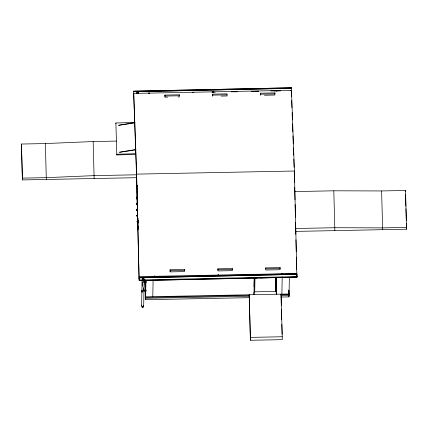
<?xml version="1.0" encoding="UTF-8"?>
<svg xmlns="http://www.w3.org/2000/svg" width="428" height="428" viewBox="0 0 428 428"><rect width="100%" height="100%" fill="white"/><g stroke="black" fill="none" stroke-linecap="round" stroke-linejoin="round"><path stroke-width="0.64" d="M116.405 141.085L93.165 141.54L45.336 143.567L21.432 144.038L22.416 179.931L136.623 177.684M22.416 179.931L21.432 144.038M46.32 179.46L45.336 143.567M94.128 178.519L93.165 141.54M115.881 123.708L115.892 122.986L134.857 122.44M135.772 154.406L116.812 154.952L116.823 154.23L135.788 153.684M133.6 91.801L133.606 91.185L291.382 87.794L133.606 91.185M133.702 93.411L136.586 177.015L139.1 279.505L136.639 174.121L133.702 93.411L291.468 90.303L294.405 171.013L296.866 276.402L296.818 274.407M137.179 186.346L137.147 200.176L137.174 198.892M137.484 200.844L137.506 212.106L137.602 206.959M137.741 217.922L137.859 224.037M138.03 218.098L138.035 230.002M296.989 277.146L139.218 280.645L139.228 279.998L297 276.606M141.614 305.795L142.101 280.5M142.182 281.72L142.321 286.337M143.268 306.849L143.289 305.528M143.599 290.452L143.637 287.68M143.685 305.758L144.183 279.794M148.826 93.625L148.837 93.026L149.393 93.015L149.409 93.582M149.383 93.614L149.393 93.015M249.636 297.663L145.568 299.712L145.943 280.196M152.796 296.679L153.117 280.051M154.289 277.109L154.283 275.942L154.84 275.932L154.856 276.499L154.845 277.098L154.289 277.109L154.273 276.541L154.856 276.499M164.898 96.198L164.919 95.08L179.262 94.797L179.289 95.792L164.946 96.075L164.924 97.193L167.535 97.145M170.119 269.758L170.13 271.876L184.468 271.593L184.463 269.48L170.119 269.758L170.13 271.876M179.262 94.797L179.268 96.915L177.962 96.937M212.582 91.774L212.572 92.223L213.128 92.213L213.139 91.758L212.582 91.774L212.598 92.341M212.705 95.262L212.727 94.139L227.07 93.855L227.075 95.974L221.206 96.086M212.732 96.252L212.727 94.139M217.906 269.94L217.927 268.816L232.27 268.538L232.297 269.528L217.959 269.811L217.932 270.935L232.276 270.651L232.27 268.538M218.045 275.257L218.034 275.712L218.59 275.696L218.585 274.68L218.029 274.69L218.045 275.257L218.601 275.247M250.423 340.276L249.208 294.78L250.423 340.276L282.293 339.65L281.078 294.154L281.282 305.699M254.013 286.921L254.189 277.799M254.986 277.783L254.708 292.115L253.911 292.126M260.54 95.31L260.534 93.197L274.878 92.913L274.904 93.909L260.561 94.192L260.534 93.197M265.735 267.88L265.74 269.993L280.083 269.71L280.078 267.596L265.735 267.88L265.761 268.87L280.105 268.591L280.078 267.596M274.878 92.913L274.883 95.032L264.451 95.235M276.322 90.517L276.317 90.827L276.879 90.506L276.322 90.517L276.338 91.084M275.68 277.745L275.418 291.42L254.703 291.826M275.702 277.376L275.423 291.703L276.221 291.687L276.499 277.36M276.183 290.409L276.221 288.456M281.779 274.311L282.346 273.99L282.336 274.3L281.779 274.311L281.768 273.433L282.325 273.422L282.336 274.3M281.875 294.138L282.207 276.846M291.377 87.724L291.372 88.334L133.595 91.763L133.68 94.604M291.468 90.303L291.532 96.535M280.987 297.048L288.991 296.888L289.365 277.371M297 276.531L296.989 277.184L296.909 274.305L139.132 277.804L139.218 280.645M334.856 230.622L333.808 190.802L294.635 191.573M382.664 229.681L381.599 190.947L333.808 190.802M405.476 191.68L405.503 190.476L381.599 190.947M295.678 231.393L406.568 229.21L405.503 190.476M137.179 186.517A0.637 0.567 1.1 0 1 137.158 185.715L137.179 185.517M137.613 215.659L137.602 209.645M137.185 198.03L137.158 197.747M137.388 203.637L137.527 204.092M137.864 221.677L138.014 221.971M137.163 203.707L137.179 204.183M137.158 204.001L137.174 204.472L137.602 204.6A0.877 0.781 1.1 0 1 136.698 203.776A0.877 0.781 1.1 0 1 137.549 202.974M137.516 215.926L137.591 216.466A0.958 0.851 1.1 0 1 137.538 214.904M137.388 203.707L137.618 203.568A0.637 0.567 1.1 0 0 137.575 204.086L137.367 203.926M137.479 203.674L137.613 203.642M134.397 122.601L118.31 125.254M119.027 125.302L135.114 122.873M135.842 149.49L119.112 152.24M119.829 152.282L135.917 149.859M133.595 91.726L291.366 88.264L291.452 91.143M192.52 92.662L193.857 92.635M211.908 92.239L215.247 92.164M231.291 91.811L237.31 91.678M251.348 91.373L258.705 91.212M270.737 90.945L280.763 90.725M290.125 90.522L291.463 90.49M234.64 91.811L237.31 91.753M254.023 91.383L258.705 91.282M274.08 90.945L280.768 90.795M139.137 277.842L296.909 274.375M139.218 280.538L296.989 277.077M212.753 95.134L227.097 94.85M136.639 174.121L294.405 171.013M136.676 174.79L94.181 175.624L46.352 177.652L22.449 178.123M137.821 201.299L137.185 201.315L137.329 206.141M295.732 228.499L334.91 227.728L382.696 227.873L406.6 227.402M170.151 270.753L184.489 270.469L184.463 269.48M139.159 276.611L296.92 273.508M256.934 277.991L254.307 278.04L253.986 294.683L253.932 292.768M260.213 277.927L276.616 277.601L276.301 294.245L276.13 288.493M143.76 281.437L146.216 281.389M143.755 281.688L145.595 281.656M143.776 282.148L146.237 282.1M143.776 282.4L146.232 282.352M143.589 290.12L146.05 290.072M143.583 290.371L146.044 290.323M143.61 290.831L146.071 290.783M143.605 291.083L146.066 291.035M289.05 293.993L145.627 296.818L145.129 280.11M145.616 297.396L249.01 295.363M281.03 294.731L289.034 294.571M248.994 296.23L145.595 298.268L145.097 280.019M281.014 295.598L289.018 295.443L288.863 290.093M250.476 337.382L282.346 336.756M137.591 204.573A0.797 0.712 1.1 0 1 136.773 203.883A0.797 0.712 1.1 0 1 137.549 203.193A0.797 0.712 1.1 0 0 136.773 203.883A0.797 0.712 1.1 0 0 137.591 204.611L137.607 204.686M138.014 222.544L137.709 222.367M137.57 204.675L137.586 204.68A0.877 0.781 1.1 0 1 136.692 203.921A0.877 0.781 1.1 0 1 137.549 203.123M137.302 210.362L137.57 210.592A0.958 0.851 1.1 0 1 137.538 208.891M137.185 186.132L137.153 185.682M136.923 198.357L137.217 198.662A0.877 0.781 1.1 0 1 137.201 197.174A0.797 0.712 1.1 0 0 137.11 198.49M291.677 100.537L291.944 107.872M292.115 112.543L292.383 119.883M292.527 123.885L292.822 131.888M292.966 135.89L293.255 143.894M293.399 147.895L293.667 155.236M293.817 159.237L294.106 167.241M294.25 171.243L294.56 182.563M405.525 194.264L405.878 206.13M405.958 208.768L406.311 220.639M406.386 223.277L406.568 229.21M296.92 273.765L139.148 277.296M288.793 290.205L288.991 296.888M276.879 90.506L276.9 91.073M281.399 309.695L281.699 319.679M281.838 324.338L282.132 334.327M213.139 91.758L213.155 92.33M217.927 268.816L217.959 269.811M164.919 95.08L164.946 96.075M148.837 93.026L148.853 93.593M144.99 280.329L145.568 299.712M142.08 292.131L142.021 290.152L142.075 292.383M115.892 122.986L116.812 154.952M294.678 187.218L294.988 199.865M295.101 204.525L295.411 217.167M295.545 222.496L295.839 234.474M295.967 239.798L296.262 251.776M296.39 257.1L296.706 269.747M143.594 305.405A1.038 0.926 1.1 0 1 143.193 306.566A0.637 0.567 1.1 0 1 142.995 307.325A0.637 0.567 1.1 0 1 142.107 307.186A0.637 0.567 1.1 0 1 142.262 306.4M143.193 306.566A1.038 0.926 1.1 0 1 141.845 306.357A1.038 0.926 1.1 0 1 141.898 305.137M143.305 305.763A0.653 0.583 1.1 0 1 143.203 306.09M143.027 306.255A0.653 0.583 1.1 0 1 142.299 306.266M143.086 307.122A0.54 0.482 1.1 0 1 142.256 307.213A0.54 0.482 1.1 0 1 142.315 306.469M136.676 93.481A1.038 0.926 1.1 0 1 137.597 92.186A1.038 0.926 1.1 0 1 138.592 93.443M137.276 93.598A0.653 0.583 1.1 0 1 137.121 92.732A0.653 0.583 1.1 0 1 138.1 92.71A0.653 0.583 1.1 0 1 137.998 93.582M137.281 93.577A0.637 0.567 0.5 0 1 137.131 92.732A0.637 0.567 0.5 0 1 138.089 92.71A0.637 0.567 0.5 0 1 137.993 93.561M137.431 93.513A0.54 0.482 1.1 0 1 137.206 92.753A0.54 0.482 1.1 0 1 138.084 92.812A0.54 0.482 1.1 0 1 137.741 93.534M137.998 228.424A0.797 0.712 1.1 0 1 137.607 227.38M138.121 228.6A0.958 0.851 1.1 0 1 137.586 227.172M137.73 227.065A0.958 0.851 1.1 0 1 138.067 226.931M137.966 228.488A0.877 0.781 1.1 0 1 137.645 227.22M137.923 227.043A0.877 0.781 1.1 0 1 138.089 227.001M138.073 226.786A0.958 0.851 1.1 0 0 137.939 228.413A0.797 0.712 1.1 0 1 137.955 227.075M137.971 228.343A0.877 0.781 1.1 0 1 138.089 226.851M138.084 221.083A0.797 0.712 1.1 0 0 137.966 222.496A0.958 0.851 1.1 0 1 138.078 220.8M137.939 222.635A0.958 0.851 1.1 0 1 137.158 221.651M137.211 221.485A0.958 0.851 1.1 0 1 138.078 220.944A0.797 0.712 1.1 0 0 137.971 222.389M137.955 222.565A0.877 0.781 1.1 0 1 137.238 221.661M137.286 221.511A0.877 0.781 1.1 0 1 138.078 221.014M137.955 222.421A0.877 0.781 1.1 0 1 138.084 220.869M137.639 216.493A0.797 0.712 1.1 0 1 137.602 215.182M137.634 204.327A0.637 0.567 1.1 0 1 137.613 203.696M137.581 216.627A0.958 0.851 1.1 0 1 137.538 215.049M137.613 216.557A0.877 0.781 1.1 0 1 137.57 215.118M137.57 214.974A0.877 0.781 1.1 0 0 137.613 216.413A0.797 0.712 1.1 0 1 137.602 215.075M137.169 209.41A0.797 0.712 1.1 0 0 137.613 210.603A0.797 0.712 1.1 0 1 137.57 209.174M137.586 210.704A0.958 0.851 1.1 0 1 137.195 209.169M137.356 209.089A0.958 0.851 1.1 0 1 137.538 209.035A0.797 0.712 1.1 0 0 137.613 210.458M137.602 210.635A0.877 0.781 1.1 0 1 137.11 209.324M137.602 210.49A0.877 0.781 1.1 0 1 137.559 208.96M137.174 192.193A0.637 0.567 1.1 0 1 137.169 191.974M137.179 192.049A0.637 0.567 1.1 0 1 137.174 191.83M137.597 204.755A0.958 0.851 1.1 0 1 136.612 203.921A0.958 0.851 1.1 0 1 137.543 203.049M137.597 204.611A0.958 0.851 1.1 0 1 136.618 203.776A0.958 0.851 1.1 0 1 137.549 202.904M137.11 198.597A0.797 0.712 1.1 0 1 137.217 197.244M137.185 186.373A0.637 0.567 1.1 0 1 137.158 185.57M137.233 198.779A0.958 0.851 1.1 0 1 137.179 197.105M137.233 198.629A0.958 0.851 1.1 0 1 137.185 196.96M137.249 198.56A0.877 0.781 1.1 0 1 137.201 197.03M143.022 278.548L142.904 278.585A0.653 0.583 1.1 0 0 142.743 279.596A0.653 0.583 1.1 0 0 143.803 279.249A0.653 0.583 1.1 0 0 142.936 278.601A0.637 0.567 1.1 0 0 142.754 279.538A0.637 0.567 1.1 0 0 143.792 279.2A0.637 0.567 1.1 0 0 142.941 278.569A0.637 0.567 0.5 0 0 142.754 279.575A0.637 0.567 0.5 0 0 143.792 279.238A0.637 0.567 0.5 0 0 142.941 278.607A0.637 0.567 0.5 0 0 142.936 279.634L143.177 279.671A0.637 0.567 0.5 0 0 143.797 279.088A0.637 0.567 0.5 0 0 143.145 278.537L143.022 278.548M142.497 279.853A1.038 0.926 1.1 0 0 144.183 279.307A1.038 0.926 1.1 0 0 142.802 278.28A1.038 0.926 1.1 0 0 142.497 279.853M142.813 279.473A0.54 0.482 1.1 0 0 143.696 279.184A0.54 0.482 1.1 0 0 142.973 278.649A0.54 0.482 1.1 0 0 142.813 279.473"/></g></svg>
